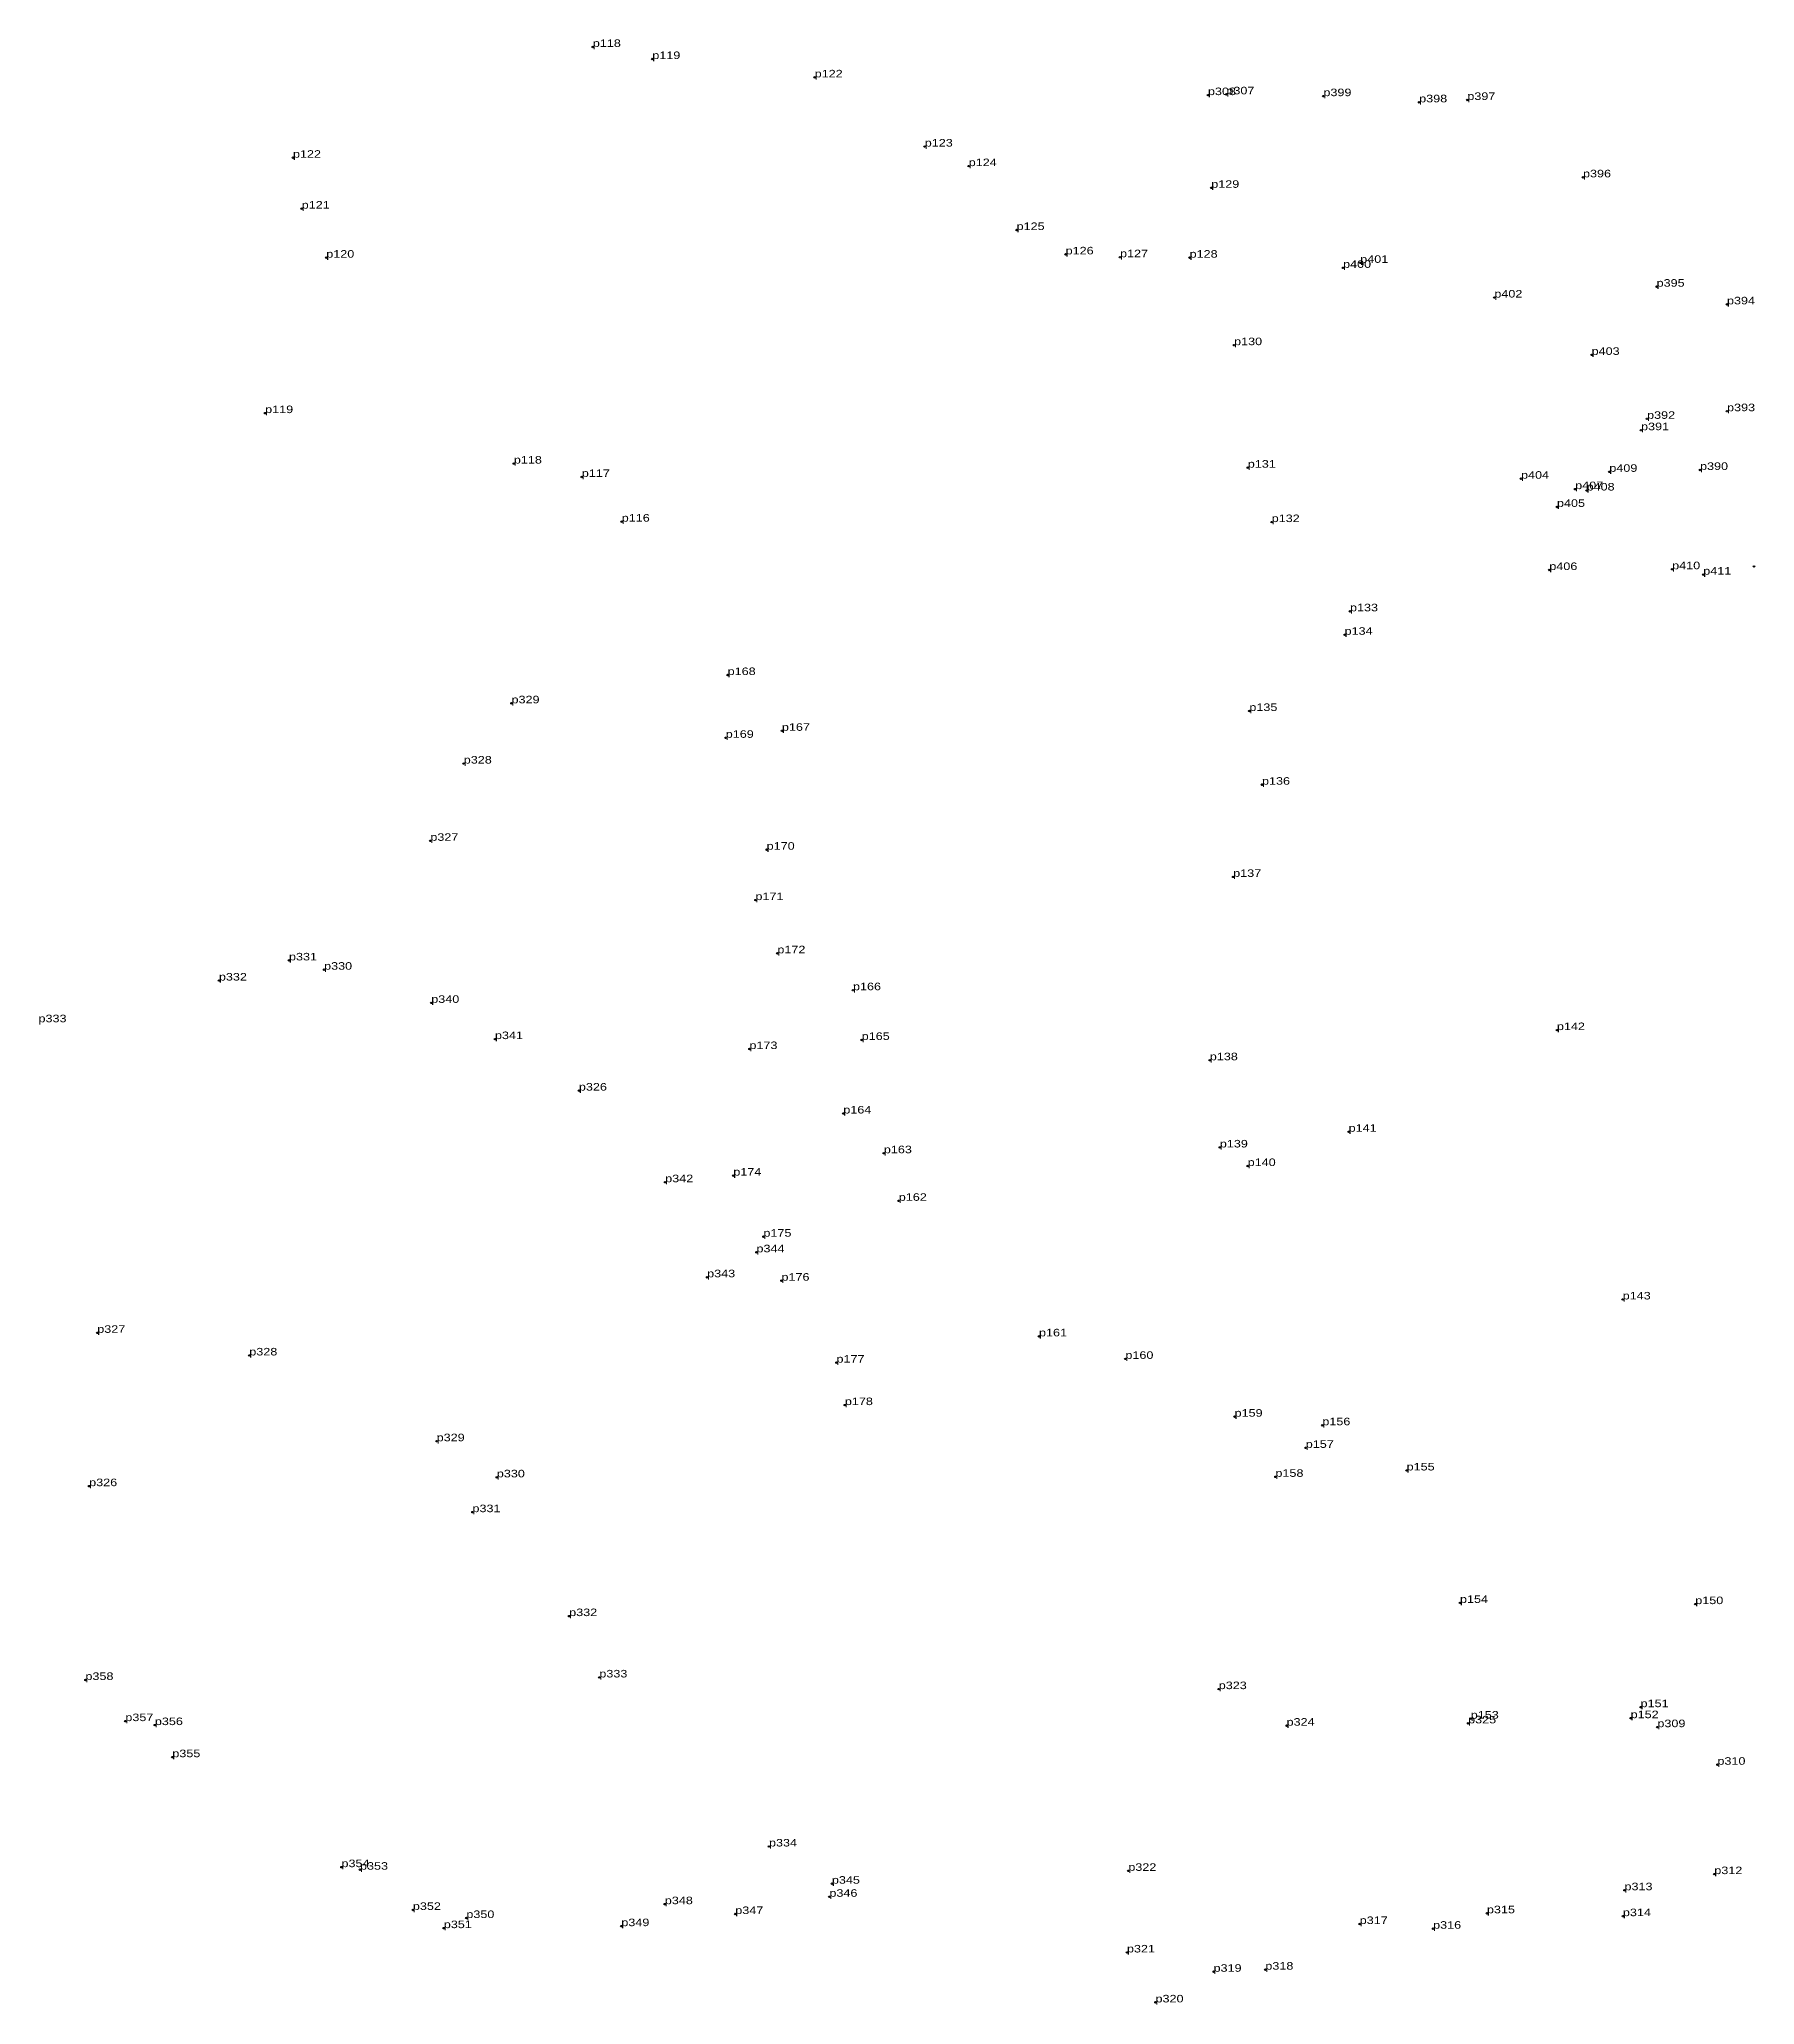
# Model space of a CAD drawing. Header units: metres. Extents: x 543607 to 546308, y 1834524 to 1839461.
# Drawn here: x 544077.7 to 544487.4, y 1837773 to 1838242.4 of the extents above; entities that cross this region are included whole.
import ezdxf

# ---------------------------------------------------------------- set-up
doc = ezdxf.new("R2010")
doc.units = ezdxf.units.M
doc.header["$LTSCALE"] = 0.72
doc.header["$PDMODE"] = 32
doc.header["$PDSIZE"] = 0.36
doc.layers.add('12', color=7, linetype='Continuous')
doc.layers.add('7', color=7, linetype='Continuous')

msp = doc.modelspace()

# ---------------------------------------------------------------- linework, layer by layer
at = {"layer": '7'}
for p in [(544209.93, 1838240.56), (544209.93, 1838240.55), (544224.13, 1838237.68), (544224.13, 1838237.67), (544262.91, 1838233.29), (544356.83, 1838229.06), (544361.24, 1838229.25), (544384.41, 1838228.81), (544407.28, 1838227.34), (544418.78, 1838227.91), (544289.2, 1838216.77), (544138.31, 1838214.1), (544299.7, 1838212.1), (544357.62, 1838206.92), (544357.63, 1838206.91), (544446.41, 1838209.43), (544140.4, 1838201.95), (544140.41, 1838201.95), (544311.13, 1838196.84), (544146.26, 1838190.24), (544322.84, 1838191.02), (544335.84, 1838190.35), (544335.84, 1838190.34), (544352.45, 1838190.24), (544393.2, 1838189), (544389.11, 1838187.81), (544389.11, 1838187.8), (544463.98, 1838183.31), (544425.23, 1838180.71), (544480.79, 1838179.09), (544363.08, 1838169.34), (544448.46, 1838167.02), (544131.67, 1838153.12), (544131.67, 1838153.11), (544461.71, 1838151.75), (544480.81, 1838153.57), (544460.27, 1838149.03), (544191.07, 1838141.07), (544207.3, 1838137.87), (544366.35, 1838140.09), (544431.61, 1838137.45), (544452.69, 1838139.09), (544474.36, 1838139.55), (544444.54, 1838134.96), (544447.26, 1838134.63), (544216.83, 1838127.2), (544372.06, 1838127.09), (544440.19, 1838130.72), (544440.19, 1838130.71), (544438.36, 1838115.65), (544467.7, 1838115.83), (544475.12, 1838114.54), (544487.23, 1838116.5), (544390.76, 1838105.79), (544389.46, 1838100.18), (544242.12, 1838090.57), (544242.12, 1838090.56), (544190.51, 1838083.81), (544366.72, 1838081.98), (544366.72, 1838081.97), (544241.67, 1838075.57), (544255.08, 1838077.24), (544179.1, 1838069.42), (544179.11, 1838069.42), (544369.74, 1838064.37), (544369.75, 1838064.37), (544171.12, 1838050.97), (544251.44, 1838048.85), (544362.86, 1838042.36), (544248.77, 1838036.81), (544254, 1838024.11), (544137.36, 1838022.41), (544145.75, 1838020.19), (544120.63, 1838017.6), (544272.06, 1838015.29), (544171.34, 1838012.27), (544440.17, 1838005.77), (544186.55, 1838003.62), (544247.33, 1838001.24), (544274.14, 1838003.42), (544357.28, 1837998.57), (544206.6, 1837991.32), (544206.6, 1837991.31), (544269.75, 1837985.85), (544390.43, 1837981.49), (544359.67, 1837977.74), (544279.43, 1837976.36), (544366.32, 1837973.31), (544227.21, 1837969.44), (544243.48, 1837971.02), (544283, 1837965), (544250.67, 1837956.43), (544249.01, 1837952.7), (544237.23, 1837946.74), (544254.98, 1837945.92), (544455.88, 1837941.44), (544091.57, 1837933.47), (544316.47, 1837932.63), (544316.48, 1837932.63), (544127.88, 1837928.07), (544268.12, 1837926.35), (544337.12, 1837927.25), (544270.12, 1837916.21), (544363.19, 1837913.45), (544384.15, 1837911.4), (544384.15, 1837911.39), (544172.63, 1837907.58), (544380.2, 1837906), (544187, 1837898.96), (544372.95, 1837899.08), (544372.95, 1837899.07), (544404.28, 1837900.6), (544089.64, 1837896.85), (544181.18, 1837890.64), (544417.02, 1837868.97), (544204.28, 1837865.82), (544204.28, 1837865.81), (544473.21, 1837868.68), (544088.75, 1837850.57), (544211.48, 1837851.17), (544359.41, 1837848.38), (544098.28, 1837840.74), (544098.28, 1837840.73), (544419.6, 1837841.34), (544457.78, 1837841.44), (544457.79, 1837841.44), (544460.15, 1837844.07), (544105.33, 1837839.79), (544375.61, 1837839.65), (544418.97, 1837840.2), (544464.17, 1837839.29), (544109.5, 1837832.12), (544109.51, 1837832.12), (544478.51, 1837830.32), (544252, 1837810.8), (544252, 1837810.79), (544149.9, 1837805.86), (544154.32, 1837805.25), (544337.82, 1837804.98), (544477.76, 1837804.2), (544266.43, 1837798.79), (544267.02, 1837801.91), (544456.31, 1837800.35), (544166.95, 1837795.65), (544179.72, 1837793.72), (544227.12, 1837797.02), (544243.94, 1837794.67), (544423.46, 1837794.85), (544455.93, 1837794.16), (544174.34, 1837791.3), (544216.73, 1837791.77), (544393.08, 1837792.28), (544410.61, 1837791.16), (544410.61, 1837791.15), (544337.49, 1837785.49), (544358.17, 1837780.89), (544358.17, 1837780.88), (544370.54, 1837781.39), (544344.31, 1837773.56), (544344.31, 1837773.55)]:
    msp.add_point(p, dxfattribs=at)

# ---------------------------------------------------------------- texts
at = {"layer": '12', "width": 1.25}
for s, p in [('p118', (544209.93, 1838240.56)), ('p118', (544209.93, 1838240.56)), ('p119', (544224.13, 1838237.68)), ('p119', (544224.13, 1838237.68)), ('p122', (544262.91, 1838233.29)), ('p122', (544262.91, 1838233.29)), ('p308', (544356.83, 1838229.06)), ('p308', (544356.83, 1838229.06)), ('p307', (544361.24, 1838229.25)), ('p307', (544361.24, 1838229.25)), ('p399', (544384.41, 1838228.81)), ('p399', (544384.41, 1838228.81)), ('p398', (544407.28, 1838227.34)), ('p398', (544407.28, 1838227.34)), ('p397', (544418.78, 1838227.91)), ('p397', (544418.78, 1838227.91)), ('p123', (544289.2, 1838216.77)), ('p123', (544289.2, 1838216.77)), ('p122', (544138.31, 1838214.1)), ('p122', (544138.31, 1838214.1)), ('p124', (544299.7, 1838212.1)), ('p124', (544299.7, 1838212.1)), ('p129', (544357.62, 1838206.92)), ('p129', (544357.62, 1838206.92)), ('p396', (544446.41, 1838209.43)), ('p396', (544446.41, 1838209.43)), ('p121', (544140.4, 1838201.95)), ('p121', (544140.4, 1838201.95)), ('p125', (544311.13, 1838196.84)), ('p125', (544311.13, 1838196.84)), ('p126', (544322.84, 1838191.02)), ('p126', (544322.84, 1838191.02)), ('p120', (544146.26, 1838190.24)), ('p120', (544146.26, 1838190.24)), ('p127', (544335.84, 1838190.34)), ('p127', (544335.84, 1838190.34)), ('p128', (544352.45, 1838190.24)), ('p128', (544352.45, 1838190.24)), ('p400', (544389.11, 1838187.8)), ('p400', (544389.11, 1838187.8)), ('p401', (544393.2, 1838189)), ('p401', (544393.2, 1838189)), ('p395', (544463.98, 1838183.31)), ('p395', (544463.98, 1838183.31)), ('p402', (544425.23, 1838180.71)), ('p402', (544425.23, 1838180.71)), ('p394', (544480.79, 1838179.09)), ('p394', (544480.79, 1838179.09)), ('p130', (544363.08, 1838169.34)), ('p130', (544363.08, 1838169.34)), ('p403', (544448.46, 1838167.02)), ('p403', (544448.46, 1838167.02)), ('p393', (544480.81, 1838153.57)), ('p393', (544480.81, 1838153.57)), ('p119', (544131.67, 1838153.12)), ('p119', (544131.67, 1838153.12)), ('p391', (544460.27, 1838149.03)), ('p391', (544460.27, 1838149.03)), ('p392', (544461.71, 1838151.75)), ('p392', (544461.71, 1838151.75)), ('p118', (544191.07, 1838141.07)), ('p118', (544191.07, 1838141.07)), ('p131', (544366.35, 1838140.09)), ('p131', (544366.35, 1838140.09)), ('p390', (544474.36, 1838139.55)), ('p390', (544474.36, 1838139.55)), ('p117', (544207.3, 1838137.87)), ('p117', (544207.3, 1838137.87)), ('p404', (544431.61, 1838137.45)), ('p404', (544431.61, 1838137.45)), ('p407', (544444.54, 1838134.96)), ('p407', (544444.54, 1838134.96)), ('p409', (544452.69, 1838139.09)), ('p409', (544452.69, 1838139.09)), ('p405', (544440.19, 1838130.72)), ('p405', (544440.19, 1838130.72)), ('p408', (544447.26, 1838134.63)), ('p408', (544447.26, 1838134.63)), ('p116', (544216.83, 1838127.2)), ('p116', (544216.83, 1838127.2)), ('p132', (544372.06, 1838127.09)), ('p132', (544372.06, 1838127.09)), ('p406', (544438.36, 1838115.65)), ('p406', (544438.36, 1838115.65)), ('p410', (544467.7, 1838115.83)), ('p410', (544467.7, 1838115.83)), ('p411', (544475.12, 1838114.54)), ('p411', (544475.12, 1838114.54)), ('p133', (544390.76, 1838105.79)), ('p133', (544390.76, 1838105.79)), ('p134', (544389.46, 1838100.18)), ('p134', (544389.46, 1838100.18)), ('p168', (544242.12, 1838090.56)), ('p168', (544242.12, 1838090.56)), ('p329', (544190.51, 1838083.81)), ('p329', (544190.51, 1838083.81)), ('p135', (544366.72, 1838081.98)), ('p135', (544366.72, 1838081.98)), ('p169', (544241.67, 1838075.57)), ('p169', (544241.67, 1838075.57)), ('p167', (544255.08, 1838077.24)), ('p167', (544255.08, 1838077.24)), ('p328', (544179.1, 1838069.42)), ('p328', (544179.1, 1838069.42)), ('p136', (544369.74, 1838064.37)), ('p136', (544369.74, 1838064.37)), ('p327', (544171.12, 1838050.97)), ('p327', (544171.12, 1838050.97)), ('p170', (544251.44, 1838048.85)), ('p170', (544251.44, 1838048.85)), ('p137', (544362.86, 1838042.36)), ('p137', (544362.86, 1838042.36)), ('p171', (544248.77, 1838036.81)), ('p171', (544248.77, 1838036.81)), ('p331', (544137.36, 1838022.41)), ('p331', (544137.36, 1838022.41)), ('p172', (544254, 1838024.11)), ('p172', (544254, 1838024.11)), ('p332', (544120.63, 1838017.6)), ('p332', (544120.63, 1838017.6)), ('p330', (544145.75, 1838020.19)), ('p330', (544145.75, 1838020.19)), ('p166', (544272.06, 1838015.29)), ('p166', (544272.06, 1838015.29)), ('p340', (544171.34, 1838012.27)), ('p340', (544171.34, 1838012.27)), ('p333', (544077.54, 1838007.64)), ('p333', (544077.54, 1838007.64)), ('p341', (544186.55, 1838003.62)), ('p341', (544186.55, 1838003.62)), ('p165', (544274.14, 1838003.42)), ('p165', (544274.14, 1838003.42)), ('p142', (544440.17, 1838005.77)), ('p142', (544440.17, 1838005.77)), ('p173', (544247.33, 1838001.24)), ('p173', (544247.33, 1838001.24)), ('p138', (544357.28, 1837998.57)), ('p138', (544357.28, 1837998.57)), ('p326', (544206.6, 1837991.32)), ('p326', (544206.6, 1837991.32)), ('p164', (544269.75, 1837985.85)), ('p164', (544269.75, 1837985.85)), ('p141', (544390.43, 1837981.49)), ('p141', (544390.43, 1837981.49)), ('p163', (544279.43, 1837976.36)), ('p163', (544279.43, 1837976.36)), ('p139', (544359.67, 1837977.74)), ('p139', (544359.67, 1837977.74)), ('p174', (544243.48, 1837971.02)), ('p174', (544243.48, 1837971.02)), ('p140', (544366.32, 1837973.31)), ('p140', (544366.32, 1837973.31)), ('p342', (544227.21, 1837969.44)), ('p342', (544227.21, 1837969.44)), ('p162', (544283, 1837965)), ('p162', (544283, 1837965)), ('p175', (544250.67, 1837956.43)), ('p175', (544250.67, 1837956.43)), ('p344', (544249.01, 1837952.7)), ('p344', (544249.01, 1837952.7)), ('p343', (544237.23, 1837946.74)), ('p343', (544237.23, 1837946.74)), ('p176', (544254.98, 1837945.92)), ('p176', (544254.98, 1837945.92)), ('p143', (544455.88, 1837941.44)), ('p143', (544455.88, 1837941.44)), ('p327', (544091.57, 1837933.47)), ('p327', (544091.57, 1837933.47)), ('p161', (544316.48, 1837932.63)), ('p161', (544316.48, 1837932.63)), ('p328', (544127.88, 1837928.07)), ('p328', (544127.88, 1837928.07)), ('p177', (544268.12, 1837926.35)), ('p177', (544268.12, 1837926.35)), ('p160', (544337.12, 1837927.25)), ('p160', (544337.12, 1837927.25)), ('p178', (544270.12, 1837916.21)), ('p178', (544270.12, 1837916.21)), ('p159', (544363.19, 1837913.45)), ('p159', (544363.19, 1837913.45)), ('p156', (544384.15, 1837911.4)), ('p156', (544384.15, 1837911.4)), ('p329', (544172.63, 1837907.58)), ('p329', (544172.63, 1837907.58)), ('p157', (544380.2, 1837906)), ('p157', (544380.2, 1837906)), ('p155', (544404.28, 1837900.6)), ('p155', (544404.28, 1837900.6)), ('p326', (544089.64, 1837896.85)), ('p326', (544089.64, 1837896.85)), ('p330', (544187, 1837898.96)), ('p330', (544187, 1837898.96)), ('p158', (544372.95, 1837899.08)), ('p158', (544372.95, 1837899.08)), ('p331', (544181.18, 1837890.64)), ('p331', (544181.18, 1837890.64)), ('p154', (544417.02, 1837868.97)), ('p154', (544417.02, 1837868.97)), ('p150', (544473.21, 1837868.68)), ('p150', (544473.21, 1837868.68)), ('p332', (544204.28, 1837865.82)), ('p332', (544204.28, 1837865.82)), ('p358', (544088.75, 1837850.57)), ('p358', (544088.75, 1837850.57)), ('p333', (544211.48, 1837851.17)), ('p333', (544211.48, 1837851.17)), ('p323', (544359.41, 1837848.38)), ('p323', (544359.41, 1837848.38)), ('p151', (544460.15, 1837844.07)), ('p151', (544460.15, 1837844.07)), ('p357', (544098.28, 1837840.74)), ('p357', (544098.28, 1837840.74)), ('p356', (544105.33, 1837839.79)), ('p356', (544105.33, 1837839.79)), ('p324', (544375.61, 1837839.65)), ('p324', (544375.61, 1837839.65)), ('p325', (544418.97, 1837840.2)), ('p325', (544418.97, 1837840.2)), ('p153', (544419.6, 1837841.34)), ('p153', (544419.6, 1837841.34)), ('p152', (544457.78, 1837841.44)), ('p152', (544457.78, 1837841.44)), ('p309', (544464.17, 1837839.29)), ('p309', (544464.17, 1837839.29)), ('p355', (544109.5, 1837832.12)), ('p355', (544109.5, 1837832.12)), ('p310', (544478.51, 1837830.32)), ('p310', (544478.51, 1837830.32)), ('p334', (544252, 1837810.8)), ('p334', (544252, 1837810.8)), ('p354', (544149.9, 1837805.86)), ('p354', (544149.9, 1837805.86)), ('p353', (544154.32, 1837805.25)), ('p353', (544154.32, 1837805.25)), ('p345', (544267.02, 1837801.91)), ('p345', (544267.02, 1837801.91)), ('p322', (544337.82, 1837804.98)), ('p322', (544337.82, 1837804.98)), ('p312', (544477.76, 1837804.2)), ('p312', (544477.76, 1837804.2)), ('p348', (544227.12, 1837797.02)), ('p348', (544227.12, 1837797.02)), ('p346', (544266.43, 1837798.79)), ('p346', (544266.43, 1837798.79)), ('p313', (544456.31, 1837800.35)), ('p313', (544456.31, 1837800.35)), ('p352', (544166.95, 1837795.65)), ('p352', (544166.95, 1837795.65)), ('p350', (544179.72, 1837793.72)), ('p350', (544179.72, 1837793.72)), ('p347', (544243.94, 1837794.67)), ('p347', (544243.94, 1837794.67)), ('p317', (544393.08, 1837792.28)), ('p317', (544393.08, 1837792.28)), ('p315', (544423.46, 1837794.85)), ('p315', (544423.46, 1837794.85)), ('p314', (544455.93, 1837794.16)), ('p314', (544455.93, 1837794.16)), ('p351', (544174.34, 1837791.3)), ('p351', (544174.34, 1837791.3)), ('p349', (544216.73, 1837791.77)), ('p349', (544216.73, 1837791.77)), ('p316', (544410.61, 1837791.16)), ('p316', (544410.61, 1837791.16)), ('p321', (544337.49, 1837785.49)), ('p321', (544337.49, 1837785.49)), ('p319', (544358.17, 1837780.88)), ('p319', (544358.17, 1837780.88)), ('p318', (544370.54, 1837781.39)), ('p318', (544370.54, 1837781.39)), ('p320', (544344.31, 1837773.56)), ('p320', (544344.31, 1837773.56))]:
    msp.add_text(s, height=1.8, dxfattribs=at).set_placement(p)

doc.saveas('drawing.dxf')
